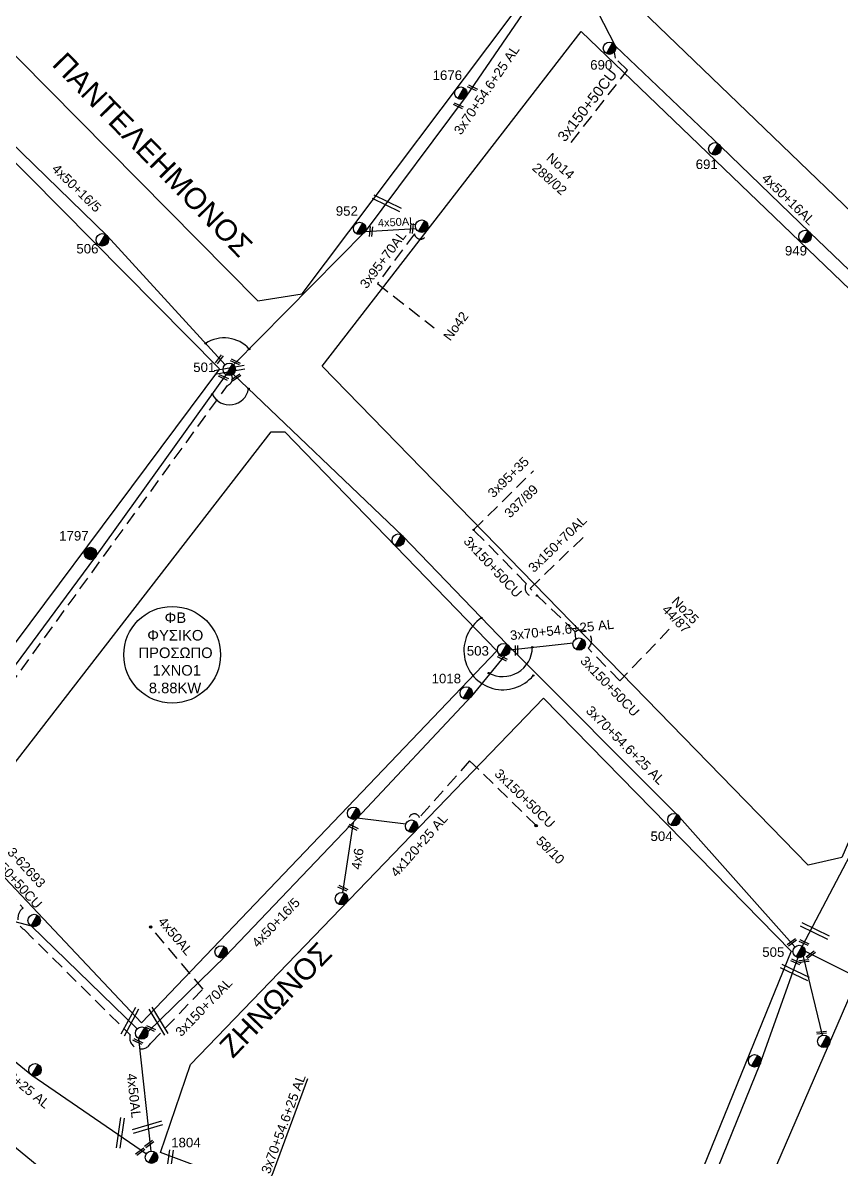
# Model space of a CAD drawing. Header units: millimetres. Extents: x 1421 to 7149, y 887 to 1917.
# Drawn here: x 5690.5 to 5845.8, y 1377.7 to 1593.2 of the extents above; entities that cross this region are included whole.
import ezdxf
from ezdxf.enums import TextEntityAlignment as Align

# ---------------------------------------------------------------- set-up
doc = ezdxf.new("R2010")
doc.units = ezdxf.units.MM
doc.linetypes.add('DASHED', pattern=[19.05, 12.7, -6.35])
for name, color, linetype in [('2x16', 7, 'Continuous'), ('3x95+70al', 7, 'DASHED'), ('4x50+16_5', 7, 'Continuous'), ('4x6', 7, 'SYN_LINE'), ('Άγνωστα', 7, 'Continuous'), ('Γυμνά εναέρια ΧΤ (3Φ) 4x50AL', 7, 'Continuous'), ('Γυμνά εναέρια ΧΤ και ΦΟΠ (3Φ)   4x50+16AL', 7, 'Continuous'), ('Καλωδια Χ.Τ 3x95+35', 7, 'DASHED'), ('Καλώδια ΧΤ   3x150+50CU', 7, 'DASHED'), ('Καλώδια ΧΤ   3x150+70AL', 7, 'DASHED'), ('Καλώδια ΧΤ   3x150AL+50CU', 7, 'DASHED'), ('Μηχανική τομή', 7, 'Continuous'), ('Στύλος Ξύλινος', 7, 'Continuous'), ('Στύλος Ξύλινος @ 1', 7, 'Continuous'), ('Στύλος ΦΜ', 7, 'Continuous'), ('Στύλος ΦΜ @ 1', 7, 'Continuous'), ('Συνδέσεις', 7, 'Continuous'), ('Συνεστραμμένα ΧΤ   3x70+54.6+25 AL', 7, 'SYN_LINE'), ('Συνεστραμμένα ΧΤ   4x120+25 AL', 7, 'SYN_LINE'), ('Τομή', 7, 'Continuous'), ('Υπόβαθρο ΔΕΗ', 7, 'Continuous')]:
    doc.layers.add(name, color=color, linetype=linetype)
doc.styles.add('arial', font='arial.ttf')
doc.styles.get("Standard").update_dxf_attribs({"font": 'arial.ttf'})
doc.linetypes.add('SYN_LINE', pattern='A,0.5,-0.0001,["/\\/\\/\\/",Standard,S=0.1,R=0,X=0,Y=-0.05],-0.25', length=0.7501)

# ---------------------------------------------------------------- blocks, each defined once
blk = doc.blocks.new('ΥΠΑΡΧΩΝ ΤΣΙΜΕΝΤΕΝΙΟΣ ΣΤΥΛΟΣ')
at = {"layer": 'Στύλος ΦΜ'}
blk.add_hatch(color=256, dxfattribs=at).paths.add_polyline_path([(-1.29, -2.28, 0.574793), (2.62, 0, 0.268822), (1.3, 2.27)])
blk.add_line((-1.29, -2.28), (1.3, 2.27), dxfattribs=at)
blk.add_circle((0, 0), 2.62, dxfattribs=at)
at = {"layer": 'Στύλος ΦΜ', "flags": 4}
for tag, p in [('ΑΡΙΘΜΟΣ', (-4.68, 8.05)), ('ΤΥΠΟΣ', (-4.91, 3.03))]:
    blk.add_attdef(tag, p, '', height=4, dxfattribs=at)
blk = doc.blocks.new('ΥΠΑΡΧΩΝ ΞΥΛΙΝΟΣ ΣΤΥΛΟΣ')
at = {"layer": 'Στύλος Ξύλινος'}
h = blk.add_hatch(color=256, dxfattribs=at)
h.paths.add_polyline_path([(-2.62, 0, 0.270008), (-1.29, -2.28), (1.3, 2.27, 0.576266)])
h.paths.add_polyline_path([(-1.29, -2.28, 0.574793), (2.62, 0, 0.268822), (1.3, 2.27)])
blk.add_line((-1.29, -2.28), (1.3, 2.27), dxfattribs=at)
blk.add_circle((0, 0), 2.62, dxfattribs=at)
at = {"layer": 'Στύλος Ξύλινος', "flags": 4}
for tag, p in [('ΑΡΙΘΜΟΣ', (-4.91, 8.6)), ('ΤΥΠΟΣ', (-4.85, 3.39))]:
    blk.add_attdef(tag, p, '', height=4, dxfattribs=at)
blk = doc.blocks.new('_ΣΥΝΔΕΣΗ')
at = {"layer": 'Συνδέσεις', "linetype": 'SYN_LINE', "ltscale": 40}
blk.add_hatch(color=256, dxfattribs=at).paths.add_polyline_path([(0.5, -0.01, 1), (-0.5, -0.01, 1)])
at = {"layer": 'Συνδέσεις'}
blk.add_circle((0, -0.01), 0.5, dxfattribs=at)
blk = doc.blocks.new('ΜΗΧΑΝΙΚΗ ΤΟΜΗ')
at = {"layer": 'Μηχανική τομή', "ltscale": 40}
for p, q in [((-3.67, 1.17), (3.91, 1.17)), ((3.91, -0.38), (-3.67, -0.38))]:
    blk.add_line(p, q, dxfattribs=at)
blk = doc.blocks.new('ΤΟΜΗ')
at = {"layer": 'Τομή', "ltscale": 40}
for p, q in [((10.95, 0.22), (-12.13, 0.22)), ((10.95, -2.57), (-12.13, -2.57))]:
    blk.add_line(p, q, dxfattribs=at)

msp = doc.modelspace()

# ---------------------------------------------------------------- linework, layer by layer
at = {"color": 7, "lineweight": -3, "ltscale": 0.1}
msp.add_lwpolyline([(5744.57, 1392.62), (5737.76, 1374.27), (5732.23, 1368.68)], dxfattribs=at)
at = {"layer": '2x16', "color": 27, "linetype": 'SYN_LINE', "lineweight": -3, "ltscale": 20}
msp.add_lwpolyline([(5838.58, 1415.89), (5842.24, 1400.91)], dxfattribs=at)
at = {"layer": '3x95+70al', "color": 50, "lineweight": -3, "ltscale": 0.2}
msp.add_lwpolyline([(5767.07, 1553.7, -1.15687), (5764.84, 1553.08), (5757.81, 1543.62), (5768.62, 1535.23)], format="xyb", dxfattribs=at)
at = {"layer": '4x50+16_5', "color": 50, "lineweight": -3, "ltscale": 0.1}
msp.add_lwpolyline([(5681.03, 1577.44), (5706.53, 1552.67), (5728.92, 1528.21)], dxfattribs=at)
at = {"layer": '4x50+16_5', "color": 30, "lineweight": -3, "ltscale": 0.1}
msp.add_lwpolyline([(5781.94, 1472.96), (5775.69, 1465.3), (5754, 1442.12), (5729.02, 1415.94), (5714.25, 1401.57)], dxfattribs=at)
at = {"layer": '4x6', "color": 30, "lineweight": -3, "ltscale": 15}
msp.add_lwpolyline([(5753.24, 1441.32), (5751.18, 1428)], dxfattribs=at)
at = {"layer": 'Άγνωστα', "lineweight": -3, "ltscale": 0.1}
msp.add_circle((5718.88, 1473.14), 9.18, dxfattribs=at)
at = {"layer": 'Γυμνά εναέρια ΧΤ (3Φ) 4x50AL', "color": 50, "lineweight": -3, "ltscale": 0.1}
msp.add_lwpolyline([(5755.47, 1553.51), (5765.13, 1554.07)], dxfattribs=at)
at = {"layer": 'Γυμνά εναέρια ΧΤ (3Φ) 4x50AL', "color": 30, "lineweight": -3, "ltscale": 0.1}
msp.add_lwpolyline([(5712.52, 1400.29), (5714.83, 1378.93)], dxfattribs=at)
at = {"layer": 'Γυμνά εναέρια ΧΤ και ΦΟΠ (3Φ)   4x50+16AL', "color": 1, "lineweight": -3, "ltscale": 0.1}
msp.add_lwpolyline([(5880.09, 1512.56), (5860.81, 1533.27), (5839.84, 1553.34), (5822.92, 1569.68), (5802.97, 1588.7), (5794.15, 1606)], dxfattribs=at)
at = {"layer": 'Γυμνά εναέρια ΧΤ και ΦΟΠ (3Φ)   4x50+16AL', "color": 50, "lineweight": -3, "ltscale": 0.1}
msp.add_lwpolyline([(5658.82, 1430.48), (5692.1, 1421.68), (5712.25, 1402.14)], dxfattribs=at)
at = {"layer": 'Καλωδια Χ.Τ 3x95+35', "color": 30, "lineweight": -3, "ltscale": 0.2}
msp.add_line((5776.06, 1496.86), (5787.44, 1508.07), dxfattribs=at)
at = {"layer": 'Καλώδια ΧΤ   3x150+50CU', "color": 206, "lineweight": -3, "ltscale": 0.2}
msp.add_lwpolyline([(5794.6, 1570.41), (5805.28, 1584.16), (5802.97, 1586.42), (5802.8, 1587.58)], dxfattribs=at)
at = {"layer": 'Καλώδια ΧΤ   3x150+50CU', "color": 30, "lineweight": -3, "ltscale": 0.2}
for points in [[(5813.2, 1478), (5803.81, 1468.19), (5797.82, 1474.39, 0.942592), (5795.35, 1477.49)], [(5680.02, 1458.81), (5680.53, 1458.23), (5675.65, 1452.95), (5682.63, 1446.35), (5677.24, 1439.75), (5690.59, 1425.07, 0.524968), (5690.78, 1420.97), (5710.9, 1400.99, 0.90649), (5714.87, 1399.5), (5724.75, 1409.69), (5714.8, 1421.47)], [(5787.93, 1440.71), (5775.32, 1453.04), (5765.8, 1442.23, 0.964276), (5763.82, 1441.68)]]:
    msp.add_lwpolyline(points, format="xyb", dxfattribs=at)
at = {"layer": 'Καλώδια ΧΤ   3x150+70AL', "color": 30, "lineweight": -3, "ltscale": 0.2}
msp.add_lwpolyline([(5660.45, 1436.3, 0.654408), (5664.57, 1442.6), (5687.96, 1467.14), (5729.39, 1524.27, 0.436153), (5730.16, 1526.25)], format="xyb", dxfattribs=at)
msp.add_lwpolyline([(5795.5, 1476.18), (5795.35, 1477.49), (5786.8, 1485.73), (5796.83, 1495.42)], dxfattribs=at)
at = {"layer": 'Καλώδια ΧΤ   3x150AL+50CU', "color": 30, "linetype": 'DASHED', "ltscale": 0.2}
msp.add_lwpolyline([(5788.08, 1484.41, -0.743362), (5786.07, 1486.69), (5776.06, 1496.86)], format="xyb", dxfattribs=at)
at = {"layer": 'Συνεστραμμένα ΧΤ   3x70+54.6+25 AL', "color": 5, "lineweight": -3, "ltscale": 20}
msp.add_lwpolyline([(5793.03, 1606.02), (5774.68, 1579.19), (5755.47, 1553.51)], dxfattribs=at)
at = {"layer": 'Συνεστραμμένα ΧΤ   3x70+54.6+25 AL', "color": 50, "lineweight": -3, "ltscale": 20}
for points in [[(5755.47, 1553.51), (5730.54, 1528.18)], [(5671.54, 1410.21), (5692.27, 1393.33), (5713.99, 1378.42)]]:
    msp.add_lwpolyline(points, dxfattribs=at)
at = {"layer": 'Συνεστραμμένα ΧΤ   3x70+54.6+25 AL', "color": 1, "lineweight": -3, "ltscale": 20}
for points in [[(5661.29, 1442.02), (5686.99, 1468.26), (5704.2, 1491.54), (5729.13, 1526.32)], [(5730.47, 1526.44), (5762.67, 1495.67), (5782.36, 1475.15), (5815.16, 1442.31), (5837.05, 1417.69)]]:
    msp.add_lwpolyline(points, dxfattribs=at)
at = {"layer": 'Συνεστραμμένα ΧΤ   3x70+54.6+25 AL', "color": 151, "lineweight": -3, "ltscale": 20}
msp.add_lwpolyline([(5880.53, 1510.95), (5871.16, 1485.7), (5855.18, 1449.74), (5838.42, 1417.83)], dxfattribs=at)
at = {"layer": 'Συνεστραμμένα ΧΤ   3x70+54.6+25 AL', "color": 30, "lineweight": -3, "ltscale": 15}
msp.add_lwpolyline([(5782.95, 1474.1), (5794.96, 1475.43)], dxfattribs=at)
at = {"layer": 'Συνεστραμμένα ΧΤ   3x70+54.6+25 AL', "color": 27, "lineweight": -3, "ltscale": 20}
for points in [[(5837.62, 1415.65), (5830.38, 1395.42), (5819.75, 1369.25), (5808.2, 1344.37)], [(5839.01, 1416.85), (5865, 1403.86)]]:
    msp.add_lwpolyline(points, dxfattribs=at)
at = {"layer": 'Συνεστραμμένα ΧΤ   4x120+25 AL', "color": 30, "lineweight": -3, "ltscale": 12}
msp.add_lwpolyline([(5763.19, 1440.99), (5754, 1442.12)], dxfattribs=at)
at = {"layer": 'Υπόβαθρο ΔΕΗ', "lineweight": -3, "ltscale": 0.2}
for points in [[(5632.86, 1646.63), (5633.19, 1643.51), (5735.15, 1540.34), (5743.56, 1541.68), (5787.62, 1600.36), (5694.57, 1689.69), (5632.86, 1646.63)], [(5672.31, 1452.99), (5667.56, 1451.81), (5581.02, 1554.95), (5611.25, 1629.89), (5619.48, 1637.02), (5727.86, 1527.43), (5672.31, 1452.99)], [(5747.31, 1527.97), (5796.48, 1591.48), (5879.38, 1511.79), (5845.95, 1434.65), (5839.54, 1433.19), (5747.31, 1527.97)], [(5713.07, 1403.27), (5678.85, 1439.55), (5737.65, 1515.49), (5740.26, 1515.49), (5780.49, 1473.92), (5713.07, 1403.27)], [(5716.67, 1378.65), (5722.38, 1395.38), (5789.35, 1464.89), (5836.3, 1416.87), (5807.02, 1344.79), (5716.67, 1378.65)], [(5818.44, 1341.29), (5912.6, 1314.92), (5920.67, 1322.98), (5927.74, 1367.73), (5848.68, 1411.18), (5818.44, 1341.29)], [(5630.95, 1329), (5676.66, 1311.18), (5699.77, 1370.8), (5661.14, 1402.63), (5657.05, 1401.13), (5630.95, 1329)]]:
    msp.add_lwpolyline(points, dxfattribs=at)
msp.add_lwpolyline([(5909.16, 1578.27), (5885.89, 1525.32, -0.580116), (5881.37, 1524.84), (5802.87, 1600.45), (5839.59, 1648.83), (5909.16, 1578.27)], format="xyb", dxfattribs=at)
at = {"layer": 'Υπόβαθρο ΔΕΗ', "lineweight": -3}
for centre, radius, start, end in [((5728.73, 1526.87), 6.44, 42.165, 123.0867), ((5729.75, 1524.28), 3.68, 207.0287, 350.3956), ((5781.66, 1473.94), 7.43, 123.4121, 320.4368), ((5781.6, 1474.61), 5.61, 241.3801, 359.6024)]:
    msp.add_arc(centre, radius, start, end, dxfattribs=at)

# ---------------------------------------------------------------- block references
at = {"layer": 'Μηχανική τομή', "lineweight": -3}
for p, xscale, yscale, zscale, rotation in [((5775.92, 1580.84), 0.249999999997282, 0.249999999997282, 0.249999999997282, 155.1788894390162), ((5773.24, 1577.47), 0.249999999997282, 0.249999999997282, 0.249999999997282, 155.1788894390162), ((5756.7, 1553.46), 0.2499999999974679, 0.2499999999974679, 0.2499999999974679, 84.07917936530835), ((5764.42, 1554.06), 0.2499999999974679, 0.2499999999974679, 0.2499999999974679, 84.07917936530835), ((5727.9, 1529.15), 0.249999999997558, 0.249999999997558, 0.249999999997558, 53.71935274313974), ((5730.94, 1528.82), 0.2499999999976485, 0.2499999999976485, 0.2499999999976485, 154.8121358093408), ((5728.67, 1525.88), 0.2499999999976485, 0.2499999999976485, 0.2499999999976485, 154.8121358093408), ((5731.05, 1525.67), 0.2499999999973542, 0.2499999999973542, 0.2499999999973542, 34.17842601848268), ((5784.33, 1473.96), 0.2499999999977853, 0.2499999999977853, 0.2499999999977853, 90.0996267694715), ((5781.59, 1472.61), 0.2499999999976485, 0.2499999999976485, 0.2499999999976485, 154.8121358093408), ((5753.28, 1440.47), 0.2499999999976485, 0.2499999999976485, 0.2499999999976485, 154.8121358093408), ((5751.33, 1428.9), 0.2499999999976485, 0.2499999999976485, 0.2499999999976485, 154.8121358093408), ((5836.44, 1418.66), 0.2499999999972915, 0.2499999999972915, 0.2499999999972915, 216.2977913863329), ((5838.83, 1418.58), 0.2499999999976485, 0.2499999999976485, 0.2499999999976485, 154.8121358093408), ((5837.26, 1414.91), 0.2499999999976485, 0.2499999999976485, 0.2499999999976485, 154.8121358093408), ((5838.78, 1415.12), 0.2499999999977543, 0.2499999999977543, 0.2499999999977543, 185.7564619902234), ((5840, 1416.3), 0.2499999999972915, 0.2499999999972915, 0.2499999999972915, 216.2977913863329), ((5714.83, 1402.28), 0.2499999999976485, 0.2499999999976485, 0.2499999999976485, 154.8121358093408), ((5712.44, 1399.8), 0.2499999999976485, 0.2499999999976485, 0.2499999999976485, 154.8121358093408), ((5842.12, 1401.53), 0.2499999999977543, 0.2499999999977543, 0.2499999999977543, 185.7564619902234), ((5714.49, 1380.35), 0.2499999999977718, 0.2499999999977718, 0.2499999999977718, 216.1286335223851), ((5712.79, 1378.91), 0.2499999999977718, 0.2499999999977718, 0.2499999999977718, 216.1286335223851)]:
    msp.add_blockref('ΜΗΧΑΝΙΚΗ ΤΟΜΗ', p, dxfattribs=dict(at, xscale=xscale, yscale=yscale, zscale=zscale, rotation=rotation))
at = {"layer": 'Στύλος Ξύλινος @ 1', "lineweight": -3, "ltscale": 40}
ref = msp.add_blockref('ΥΠΑΡΧΩΝ ΞΥΛΙΝΟΣ ΣΤΥΛΟΣ', (5703.37, 1492.37), dxfattribs=dict(at, xscale=0.4499999999998181, yscale=0.4499999999998181, zscale=0.4499999999998181))
ref.add_attrib('ΑΡΙΘΜΟΣ', '1797', (5697.43, 1494.83), dxfattribs={"layer": 'Στύλος Ξύλινος', "height": 1.8, "flags": 4})
at = {"layer": 'Στύλος ΦΜ @ 1', "lineweight": -3, "ltscale": 40}
ref = msp.add_blockref('ΥΠΑΡΧΩΝ ΤΣΙΜΕΝΤΕΝΙΟΣ ΣΤΥΛΟΣ', (5801.86, 1588.3), dxfattribs=dict(at, xscale=0.4499999999998181, yscale=0.4499999999998181, zscale=0.4499999999998181))
ref.add_attrib('ΑΡΙΘΜΟΣ', '690', (5798.19, 1584.24), dxfattribs={"layer": 'Στύλος ΦΜ', "height": 1.8, "flags": 4})
ref = msp.add_blockref('ΥΠΑΡΧΩΝ ΤΣΙΜΕΝΤΕΝΙΟΣ ΣΤΥΛΟΣ', (5773.65, 1579.77), dxfattribs=dict(at, xscale=0.4499999999998181, yscale=0.4499999999998181, zscale=0.4499999999998181))
ref.add_attrib('ΑΡΙΘΜΟΣ', '1676', (5768.29, 1582.28), dxfattribs={"layer": 'Στύλος ΦΜ', "height": 1.8, "flags": 4})
ref = msp.add_blockref('ΥΠΑΡΧΩΝ ΤΣΙΜΕΝΤΕΝΙΟΣ ΣΤΥΛΟΣ', (5821.84, 1569.2), dxfattribs=dict(at, xscale=0.4499999999998181, yscale=0.4499999999998181, zscale=0.4499999999998181))
ref.add_attrib('ΑΡΙΘΜΟΣ', '691', (5818.21, 1565.37), dxfattribs={"layer": 'Στύλος ΦΜ', "height": 1.8, "flags": 4})
ref = msp.add_blockref('ΥΠΑΡΧΩΝ ΤΣΙΜΕΝΤΕΝΙΟΣ ΣΤΥΛΟΣ', (5754.45, 1554.09), dxfattribs=dict(at, xscale=0.4499999999998181, yscale=0.4499999999998181, zscale=0.4499999999998181))
ref.add_attrib('ΑΡΙΘΜΟΣ', '952', (5749.92, 1556.5), dxfattribs={"layer": 'Στύλος ΦΜ', "height": 1.8, "flags": 4})
at = {"layer": 'Στύλος ΦΜ @ 1', "lineweight": -3, "ltscale": 40, "xscale": 0.4499999999998181, "yscale": 0.4499999999998181, "zscale": 0.4499999999998181}
for p in [(5766.22, 1554.52), (5761.77, 1494.91), (5796.11, 1475.18), (5753.3, 1443.06), (5764.3, 1440.61), (5751, 1426.84), (5692.69, 1422.7), (5728.16, 1416.74), (5713.1, 1401.32), (5842.52, 1399.77), (5829.39, 1396.06), (5692.86, 1394.35)]:
    msp.add_blockref('ΥΠΑΡΧΩΝ ΤΣΙΜΕΝΤΕΝΙΟΣ ΣΤΥΛΟΣ', p, dxfattribs=at)
at = {"layer": 'Στύλος ΦΜ @ 1', "lineweight": -3, "ltscale": 40}
ref = msp.add_blockref('ΥΠΑΡΧΩΝ ΤΣΙΜΕΝΤΕΝΙΟΣ ΣΤΥΛΟΣ', (5705.62, 1551.92), dxfattribs=dict(at, xscale=0.4499999999998181, yscale=0.4499999999998181, zscale=0.4499999999998181))
ref.add_attrib('ΑΡΙΘΜΟΣ', '506', (5700.7, 1549.34), dxfattribs={"layer": 'Στύλος ΦΜ', "height": 1.8, "flags": 4})
ref = msp.add_blockref('ΥΠΑΡΧΩΝ ΤΣΙΜΕΝΤΕΝΙΟΣ ΣΤΥΛΟΣ', (5838.96, 1552.56), dxfattribs=dict(at, xscale=0.4499999999998181, yscale=0.4499999999998181, zscale=0.4499999999998181))
ref.add_attrib('ΑΡΙΘΜΟΣ', '949', (5835.14, 1548.96), dxfattribs={"layer": 'Στύλος ΦΜ', "height": 1.8, "flags": 4})
ref = msp.add_blockref('ΥΠΑΡΧΩΝ ΤΣΙΜΕΝΤΕΝΙΟΣ ΣΤΥΛΟΣ', (5729.71, 1527.34), dxfattribs=dict(at, xscale=0.4499999999998181, yscale=0.4499999999998181, zscale=0.4499999999998181))
ref.add_attrib('ΑΡΙΘΜΟΣ', '501', (5722.87, 1526.83), dxfattribs={"layer": 'Στύλος ΦΜ', "height": 1.8, "flags": 4})
ref = msp.add_blockref('ΥΠΑΡΧΩΝ ΤΣΙΜΕΝΤΕΝΙΟΣ ΣΤΥΛΟΣ', (5781.78, 1474.12), dxfattribs=dict(at, xscale=0.4499999999998181, yscale=0.4499999999998181, zscale=0.4499999999998181))
ref.add_attrib('ΑΡΙΘΜΟΣ', '503', (5774.78, 1472.99), dxfattribs={"layer": 'Στύλος ΦΜ', "height": 1.8, "flags": 4})
ref = msp.add_blockref('ΥΠΑΡΧΩΝ ΤΣΙΜΕΝΤΕΝΙΟΣ ΣΤΥΛΟΣ', (5774.68, 1465.89), dxfattribs=dict(at, xscale=0.4499999999998181, yscale=0.4499999999998181, zscale=0.4499999999998181))
ref.add_attrib('ΑΡΙΘΜΟΣ', '1018', (5768.1, 1467.74), dxfattribs={"layer": 'Στύλος ΦΜ', "height": 1.8, "flags": 4})
ref = msp.add_blockref('ΥΠΑΡΧΩΝ ΤΣΙΜΕΝΤΕΝΙΟΣ ΣΤΥΛΟΣ', (5814.08, 1441.85), dxfattribs=dict(at, xscale=0.4499999999998181, yscale=0.4499999999998181, zscale=0.4499999999998181))
ref.add_attrib('ΑΡΙΘΜΟΣ', '504', (5809.64, 1437.8), dxfattribs={"layer": 'Στύλος ΦΜ', "height": 1.8, "flags": 4})
ref = msp.add_blockref('ΥΠΑΡΧΩΝ ΤΣΙΜΕΝΤΕΝΙΟΣ ΣΤΥΛΟΣ', (5837.83, 1416.81), dxfattribs=dict(at, xscale=0.4499999999998181, yscale=0.4499999999998181, zscale=0.4499999999998181))
ref.add_attrib('ΑΡΙΘΜΟΣ', '505', (5830.84, 1415.8), dxfattribs={"layer": 'Στύλος ΦΜ', "height": 1.8, "flags": 4})
ref = msp.add_blockref('ΥΠΑΡΧΩΝ ΤΣΙΜΕΝΤΕΝΙΟΣ ΣΤΥΛΟΣ', (5714.96, 1377.75), dxfattribs=dict(at, xscale=0.4499999999998181, yscale=0.4499999999998181, zscale=0.4499999999998181))
ref.add_attrib('ΑΡΙΘΜΟΣ', '1804', (5718.69, 1379.64), dxfattribs={"layer": 'Στύλος ΦΜ', "height": 1.8, "flags": 4})
at = {"layer": 'Συνδέσεις', "lineweight": -3}
for p, xscale, yscale, zscale in [((5725.21, 1532.27), 0.25, 0.25, 0.25), ((5733.5, 1531.19), 0.25, 0.25, 0.25), ((5733.37, 1523.67), 0.25, 0.25, 0.25), ((5726.47, 1522.61), 0.25, 0.25, 0.25), ((5776.06, 1496.86), 0.25, 0.25, 0.25), ((5788.08, 1484.41), 0.25, 0.25, 0.25), ((5777.57, 1480.15), 0.25, 0.25, 0.25), ((5787.21, 1474.57), 0.25, 0.25, 0.25), ((5778.91, 1469.69), 0.25, 0.25, 0.25), ((5787.39, 1469.21), 0.25, 0.25, 0.25), ((5787.93, 1440.72), 0.4777242751392805, 0.4777242751392805, 0.4777242751392805), ((5714.81, 1421.48), 0.4777242751392805, 0.4777242751392805, 0.4777242751392805)]:
    msp.add_blockref('_ΣΥΝΔΕΣΗ', p, dxfattribs=dict(at, xscale=xscale, yscale=yscale, zscale=zscale))
at = {"layer": 'Τομή', "lineweight": -3}
for p, xscale, yscale, zscale, rotation in [((5759.34, 1558.7), 0.2499999999997681, 0.2499999999997681, 0.2499999999997681, 153.9819908718983), ((5729.64, 1526.96), 0.2499999999998713, 0.2499999999998713, 0.2499999999998713, 190.1894556169945), ((5840.51, 1420.54), 0.2500000000001841, 0.2500000000001841, 0.2500000000001841, 154.348338715041), ((5836.72, 1412.66), 0.2500000000001841, 0.2500000000001841, 0.2500000000001841, 154.348338715041), ((5711.08, 1403.26), 0.2499999999999089, 0.2499999999999089, 0.2499999999999089, 241.7022723175603), ((5716.63, 1403.59), 0.2499999999995731, 0.2499999999995731, 0.2499999999995731, 301.1045412764432), ((5708.74, 1382.56), 0.2500000000004106, 0.2500000000004106, 0.2500000000004106, 81.87062846675526), ((5714.17, 1383.18), 0.2499999999999991, 0.2499999999999991, 0.2499999999999991, 196.7236948640721), ((5718.05, 1376.45), 0.2500000000004106, 0.2500000000004106, 0.2500000000004106, 81.87062846675526)]:
    msp.add_blockref('ΤΟΜΗ', p, dxfattribs=dict(at, xscale=xscale, yscale=yscale, zscale=zscale, rotation=rotation))

# ---------------------------------------------------------------- texts
at = {"lineweight": -3, "ltscale": 40, "char_height": 4, "width": 64.8866, "attachment_point": 1, "style": 'arial'}
for s, insert, rotation in [('ΠΑΝΤΕΛΕΗΜΟΝΟΣ', (5698.74, 1587.89), 314.1922), ('ΖΗΝΩΝΟΣ', (5727.5, 1399.16), 46.0131)]:
    msp.add_mtext(s, dxfattribs=dict(at, insert=insert, rotation=rotation))
at = {"layer": 'Άγνωστα', "lineweight": -3, "ltscale": 0.1}
for s, height, rotation, p in [('3x70+54.6+25 AL', 1.8, 55.6195, (5778.54, 1580.4)), ('3x150+50CU', 2, 52.1565, (5797.64, 1577.45)), ('No14', 1.8, 318.2901, (5792.57, 1565.93)), ('288/02', 1.8, 318.2901, (5790.5, 1563.48)), ('4x50+16/5', 1.8, 315.8295, (5700.76, 1561.76)), (' 4x50+16AL', 1.8, 316.0034, (5835.57, 1559.89)), ('4x50AL', 1.5, 3.334, (5761.45, 1555.31)), ('3x95+70AL', 1.8, 53.3757, (5758.89, 1548.18)), ('No42', 1.8, 53.3757, (5772.7, 1535.55)), ('3x95+35', 1.8, 44.5598, (5782.66, 1506.87)), ('337/89', 1.8, 43.9987, (5785.1, 1502.31)), ('3x150+70AL', 1.8, 43.9987, (5791.98, 1494.21)), ('3x150+50CU', 1.8, 313.0318, (5779.72, 1489.83)), ('No25', 1.8, 314.005, (5816.23, 1481.61)), ('44/87', 1.8, 314.005, (5814.51, 1479.95)), ('3x70+54.6+25 AL', 1.8, 6.3275, (5792.85, 1477.91)), ('3x150+50CU', 1.8, 314.005, (5801.94, 1467.18)), (' 3x70+54.6+25 AL', 1.8, 314.9671, (5804.65, 1456.24)), ('3x150+50CU', 1.8, 315.6615, (5785.79, 1445.89)), ('4x120+25 AL', 1.8, 48.7484, (5765.72, 1436.98)), ('58/10', 1.8, 315.6615, (5790.63, 1436.06)), ('3x150+50CU', 1.8, 312.3058, (5688.73, 1430.83)), ('3-62693', 1.8, 312.3058, (5691.24, 1432.76)), ('4x6', 1.8, 81.2097, (5754.04, 1434.41)), ('4x50+16/5', 1.8, 46.3404, (5738.55, 1422.31)), ('4x50AL', 1.8, 310.1711, (5719.52, 1419.76)), ('3x150+70AL', 1.8, 45.9003, (5724.88, 1406.24)), ('3x70+54.6+25 AL', 1.8, 320.8461, (5687.63, 1393.84)), ('4x50AL', 1.8, 276.1797, (5711.63, 1389.42)), ('3x70+54.6+25 AL', 1.8, 69.779, (5739.98, 1384.09))]:
    msp.add_text(s, height=height, rotation=rotation, dxfattribs=at).set_placement(p, align=Align.MIDDLE_CENTER)
at = {"layer": 'Άγνωστα', "lineweight": -3, "ltscale": 0.1, "insert": (5712.17, 1481.19), "char_height": 2, "width": 14.3587, "attachment_point": 1}
msp.add_mtext('\\pi5.2653;ΦΒ \\P\\pi1.9836;ΦΥΣΙΚΟ \\P\\pi0.3233;ΠΡΟΣΩΠΟ\\P\\pi3.0068;1ΧΝΟ1\\P\\pi2.2824;8.88KW', dxfattribs=at)

doc.saveas('drawing.dxf')
